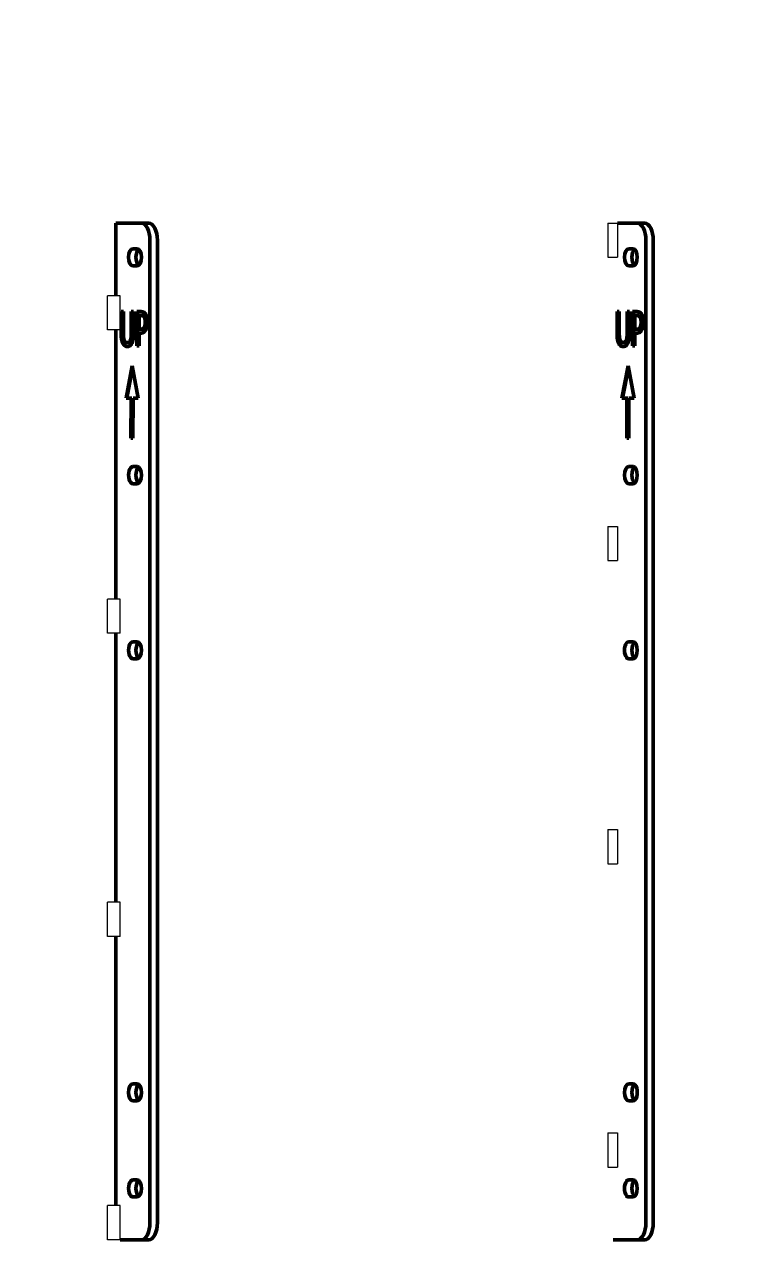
# Model space of a CAD drawing. Header units: inches. Extents: x 19 to 503, y 7 to 322.
# Drawn here: x 104.86 to 126.31, y 82.49 to 118.06 of the extents above; entities that cross this region are included whole.
import ezdxf

# ---------------------------------------------------------------- set-up
doc = ezdxf.new("R2010")
doc.units = ezdxf.units.IN
doc.header["$LTSCALE"] = 15
doc.header["$MEASUREMENT"] = 0
doc.layers.add('Dimension (ANSI)', color=7, linetype='Continuous', lineweight=25)
doc.layers.add('Visible (ANSI)', color=7, linetype='Continuous', lineweight=50)
doc.styles.add('MEMCOR Medium', font='arial.ttf')
doc.dimstyles.new('Default (ANSI)', dxfattribs={"dimscale": 15, "dimtxt": 0.1500000059604645, "dimasz": 0.09842519462108612, "dimexe": 0.125, "dimexo": 0.0625, "dimgap": 0.03149606299212598, "dimtad": 0, "dimtih": 1, "dimtoh": 1, "dimdec": 4, "dimrnd": 1e-08, "dimzin": 3, "dimdsep": 46, "dimlunit": 5, "dimtxsty": 'MEMCOR Medium', "dimcen": 0.09, "dimdle": 0.3937007874015748, "dimclrd": 256, "dimclre": 256, "dimclrt": 256, "dimadec": 0, "dimazin": 1, "dimtfac": 0.800000011920929, "dimtofl": 0, "dimtmove": 0, "dimatfit": 3, "dimfxl": 1, "dimfrac": 1, "dimtolj": 1, "dimtzin": 4, "dimlwd": -1, "dimlwe": -1, "dimarcsym": 0})

# ---------------------------------------------------------------- blocks, each defined once
blk = doc.blocks.new('*D19')
at = {"layer": 'Defpoints', "color": 0, "transparency": 16777216}
for p in [(76.50376917354198, 130.1237003961341), (130.5735439882424, 130.1237003961341), (130.5735439882424, 121.8160703485329)]:
    blk.add_point(p, dxfattribs=at)
at = {"layer": 'Dimension (ANSI)', "transparency": 16777216}
for p, q in [((76.50376917354198, 129.1862003961341), (76.50376917354198, 119.9410703485329)), ((130.5735439882424, 129.1862003961341), (130.5735439882424, 119.9410703485329)), ((76.50376917354198, 121.8160703485329), (68.28911254811369, 121.8160703485329)), ((129.0971660689261, 121.8160703485329), (77.98014709285827, 121.8160703485329))]:
    blk.add_line(p, q, dxfattribs=at)
for points in [[(77.98014709285827, 122.0621333350856), (77.98014709285827, 121.5700073619802), (76.50376917354198, 121.8160703485329)], [(129.0971660689261, 122.0621333350856), (129.0971660689261, 121.5700073619802), (130.5735439882424, 121.8160703485329)]]:
    blk.add_solid(points, dxfattribs=at)
at = {"layer": 'Dimension (ANSI)', "transparency": 16777216, "char_height": 2.250000089406967, "attachment_point": 5, "style": 'MEMCOR Medium'}
for s, insert in [('\\A1; 54{\\H0.8x;\\S1#16;} in', (59.29015347945332, 124.1304111044753)), ('\\A1;[1373.4 mm]', (59.29015347945332, 119.9016955043999))]:
    blk.add_mtext(s, dxfattribs=dict(at, insert=insert))

msp = doc.modelspace()

# ---------------------------------------------------------------- linework, layer by layer
at = {"layer": 'Visible (ANSI)'}
for p, q in [((108.2830371419706, 112.243700396134), (107.533037141971, 112.243700396134)), ((107.533037141971, 112.243700396134), (107.533037141971, 110.118700396134)), ((108.4995434929167, 112.243700396134), (108.2830371419706, 112.243700396134)), ((122.7889626553624, 112.2437003961341), (122.2099645902943, 112.2437003961341)), ((123.0054690063086, 112.2437003961341), (122.7889626553624, 112.2437003961341)), ((108.5330371419705, 82.99370039613405), (108.5330371419704, 111.743700396134)), ((108.7495434929166, 111.743700396134), (108.7495434929166, 82.99370039613405)), ((123.0389626553623, 82.99370039613409), (123.0389626553623, 111.7437003961341)), ((123.2554690063084, 111.7437003961341), (123.2554690063085, 82.99370039613409)), ((108.0330371419707, 111.493700396134), (108.1580371419706, 111.493700396134)), ((122.5389626553625, 111.4937003961341), (122.6639626553625, 111.4937003961341)), ((108.1580371419706, 110.993700396134), (108.0330371419707, 110.993700396134)), ((122.6639626553625, 110.9937003961341), (122.5389626553625, 110.9937003961341)), ((107.6895883976512, 109.0292839827047), (107.6895883976512, 109.653271007369)), ((107.6895883976512, 109.653271007369), (107.7560389639142, 109.653271007369)), ((107.7112390327459, 109.0292839827047), (107.7112390327459, 109.653271007369)), ((107.7560389639142, 109.653271007369), (107.7560389639142, 109.0292839827047)), ((107.9849692684175, 109.653271007369), (108.0514198346804, 109.653271007369)), ((107.9849692684175, 109.0260424916675), (107.9849692684175, 109.653271007369)), ((108.0066199035121, 109.0260424916675), (108.0066199035121, 109.653271007369)), ((108.0514198346804, 109.653271007369), (108.0514198346804, 109.0292839827047)), ((108.1466386338986, 108.6532710223875), (108.1466386338986, 109.653271007369)), ((108.1466386338986, 109.653271007369), (108.2722464115907, 109.653271007369)), ((108.1682892689932, 108.6532710223875), (108.1682892689932, 109.653271007369)), ((122.1955139110431, 109.0292839827047), (122.1955139110431, 109.653271007369)), ((122.1955139110431, 109.653271007369), (122.261964477306, 109.653271007369)), ((122.2171645461377, 109.0292839827047), (122.2171645461377, 109.653271007369)), ((122.261964477306, 109.653271007369), (122.261964477306, 109.0292839827047)), ((122.4908947818093, 109.653271007369), (122.5573453480723, 109.653271007369)), ((122.4908947818093, 109.0260424916675), (122.4908947818093, 109.653271007369)), ((122.5125454169039, 109.0260424916675), (122.5125454169039, 109.653271007369)), ((122.5573453480723, 109.653271007369), (122.5573453480723, 109.0292839827047)), ((122.6525641472904, 108.6532710223875), (122.6525641472904, 109.653271007369)), ((122.6525641472904, 109.653271007369), (122.7781719249826, 109.6532710073691)), ((122.6742147823851, 108.6532710223875), (122.6742147823851, 109.653271007369)), ((108.2681945477942, 109.5381980755478), (108.2130892001615, 109.5381980755478)), ((108.2130892001615, 109.5381980755478), (108.2130892001615, 109.1394946779701)), ((108.2681945477942, 109.5381980755478), (108.2898451828888, 109.5381980755478)), ((108.365034092531, 109.1994622621586), (108.3866847276256, 109.1994622621586)), ((122.774120061186, 109.5381980755478), (122.7190147135534, 109.5381980755478)), ((122.7190147135534, 109.5381980755478), (122.7190147135534, 109.1394946779701)), ((122.774120061186, 109.5381980755478), (122.7957706962806, 109.5381980755478)), ((122.8709596059228, 109.1994622621586), (122.8926102410175, 109.1994622621586)), ((107.533037141971, 109.118700396134), (107.533037141971, 101.243700396134)), ((108.2130892001615, 109.1394946779701), (108.2584700746825, 109.1394946779701)), ((108.2130892001615, 109.0260424916675), (108.2130892001615, 108.6532710223875)), ((108.2694101069331, 109.0260424916675), (108.2130892001615, 109.0260424916675)), ((108.2584700746825, 109.1394946779701), (108.2801207097772, 109.1394946779701)), ((122.7190147135534, 109.1394946779701), (122.7643955880744, 109.1394946779701)), ((122.7190147135534, 109.0260424916675), (122.7190147135534, 108.6532710223875)), ((122.775335620325, 109.0260424916675), (122.7190147135534, 109.0260424916675)), ((122.7643955880744, 109.1394946779701), (122.786046223169, 109.1394946779701)), ((107.870301522976, 108.7456535169482), (107.8919521580706, 108.7456535169482)), ((108.2130892001615, 108.6532710223875), (108.1466386338986, 108.6532710223875)), ((122.3762270363679, 108.7456535169482), (122.3978776714625, 108.7456535169482)), ((122.7190147135534, 108.6532710223875), (122.6525641472904, 108.6532710223875)), ((107.8326268931363, 107.1241877531645), (108.0149304435617, 108.0673479905682)), ((107.8542775282309, 107.1241877531645), (108.0254201166997, 108.0096059690658)), ((108.0149304435617, 108.0673479905682), (108.1875290646046, 107.1172522958383)), ((122.3385524065282, 107.1241877531646), (122.5208559569535, 108.0673479905683)), ((122.3602030416228, 107.1241877531646), (122.5313456300916, 108.0096059690659)), ((122.5208559569535, 108.0673479905683), (122.6934545779965, 107.1172522958383)), ((107.9807349498833, 107.1220888954523), (107.8326268931363, 107.1241877531645)), ((107.8326268931363, 107.1241877531645), (107.8542775282309, 107.1241877531645)), ((108.0023855849779, 107.1220888954523), (107.8542775282309, 107.1241877531645)), ((107.9735179124539, 105.9461686269202), (107.9807349498833, 107.1220888954523)), ((107.9807349498833, 107.1220888954523), (108.0023855849779, 107.1220888954523)), ((107.995170157077, 105.9464308781753), (108.0023855849779, 107.1220888954523)), ((108.0373815225628, 107.1207640183303), (108.0312001901558, 105.9468672727182)), ((108.0373815225628, 107.1207640183303), (108.0590321576574, 107.1207640183303)), ((108.1875290646046, 107.1172522958383), (108.0373815225628, 107.1207640183303)), ((108.1874366816688, 107.1177608319384), (108.0590321576574, 107.1207640183303)), ((122.4866604632752, 107.1220888954524), (122.3385524065282, 107.1241877531646)), ((122.3385524065282, 107.1241877531646), (122.3602030416228, 107.1241877531646)), ((122.5083110983698, 107.1220888954524), (122.3602030416228, 107.1241877531646)), ((122.4794434258458, 105.9461686269203), (122.4866604632751, 107.1220888954524)), ((122.4866604632752, 107.1220888954524), (122.5083110983698, 107.1220888954524)), ((122.5010956704688, 105.9464308781753), (122.5083110983698, 107.1220888954524)), ((122.5433070359546, 107.1207640183304), (122.5371257035476, 105.9468672727182)), ((122.5433070359546, 107.1207640183304), (122.5649576710492, 107.1207640183304)), ((122.6934545779965, 107.1172522958383), (122.5433070359546, 107.1207640183304)), ((122.6933621950606, 107.1177608319384), (122.5649576710492, 107.1207640183304)), ((108.0312001901558, 105.9468672727182), (107.973517912454, 105.9461686269202)), ((122.5371257035476, 105.9468672727182), (122.4794434258458, 105.9461686269203)), ((108.0330371419707, 105.1187003961341), (108.1580371419707, 105.1187003961341)), ((122.5389626553626, 105.1187003961341), (122.6639626553625, 105.1187003961341)), ((108.1580371419707, 104.618700396134), (108.0330371419707, 104.618700396134)), ((122.6639626553625, 104.6187003961341), (122.5389626553626, 104.6187003961341)), ((107.533037141971, 100.243700396134), (107.533037141971, 92.36870039613405)), ((108.0330371419707, 99.99370039613406), (108.1580371419707, 99.99370039613406)), ((122.5389626553626, 99.99370039613409), (122.6639626553625, 99.99370039613409)), ((108.1580371419707, 99.49370039613405), (108.0330371419707, 99.49370039613405)), ((122.6639626553625, 99.49370039613409), (122.5389626553626, 99.49370039613409)), ((107.533037141971, 91.36870039613405), (107.533037141971, 83.49370039613405)), ((108.0330371419707, 87.05620039613405), (108.1580371419707, 87.05620039613405)), ((122.5389626553626, 87.05620039613409), (122.6639626553625, 87.05620039613409)), ((108.1580371419707, 86.55620039613405), (108.0330371419707, 86.55620039613405)), ((122.6639626553625, 86.55620039613409), (122.5389626553626, 86.55620039613409)), ((108.0330371419707, 84.24370039613405), (108.1580371419707, 84.24370039613405)), ((122.5389626553626, 84.24370039613409), (122.6639626553625, 84.24370039613409)), ((108.1580371419707, 83.74370039613405), (108.0330371419707, 83.74370039613405)), ((122.6639626553625, 83.74370039613409), (122.5389626553626, 83.74370039613409)), ((107.658037141971, 82.49370039613405), (108.2830371419706, 82.49370039613405)), ((108.2830371419706, 82.49370039613405), (108.4995434929168, 82.49370039613405)), ((122.0849645902944, 82.49370039613409), (122.7889626553625, 82.49370039613409)), ((122.7889626553625, 82.49370039613409), (123.0054690063086, 82.49370039613409))]:
    msp.add_line(p, q, dxfattribs=at)
at = {"layer": 'Visible (ANSI)', "linetype": 'Continuous', "lineweight": 18}
for p, q in [((121.9229158187335, 112.2437003961341), (122.2099645902943, 112.2437003961341)), ((121.9229158187335, 112.2437003961341), (121.9229158187335, 111.2437003961341)), ((122.2099645902943, 112.2437003961341), (122.2099645902943, 111.2437003961341)), ((121.9229158187335, 111.2437003961341), (122.2099645902943, 111.2437003961341)), ((107.658037141971, 110.1187003961341), (107.2862430033772, 110.1187003961341)), ((107.2862430033772, 109.1187003961341), (107.2862430033772, 110.1187003961341)), ((107.658037141971, 109.1187003961341), (107.658037141971, 110.1187003961341)), ((107.658037141971, 109.1187003961341), (107.2862430033772, 109.1187003961341)), ((121.9229158187335, 103.3687003961341), (122.2099645902943, 103.3687003961341)), ((121.9229158187335, 103.3687003961341), (121.9229158187335, 102.3687003961341)), ((122.2099645902943, 103.3687003961341), (122.2099645902943, 102.3687003961341)), ((121.9229158187335, 102.3687003961341), (122.2099645902943, 102.3687003961341)), ((107.658037141971, 101.243700396134), (107.2862430033772, 101.243700396134)), ((107.2862430033772, 100.243700396134), (107.2862430033772, 101.243700396134)), ((107.658037141971, 100.243700396134), (107.658037141971, 101.243700396134)), ((107.658037141971, 100.243700396134), (107.2862430033772, 100.243700396134)), ((121.9229158187335, 94.49370039613407), (122.2099645902943, 94.49370039613407)), ((121.9229158187335, 94.49370039613407), (121.9229158187335, 93.49370039613407)), ((122.2099645902943, 94.49370039613407), (122.2099645902943, 93.49370039613407)), ((121.9229158187335, 93.49370039613407), (122.2099645902943, 93.49370039613407)), ((107.658037141971, 92.36870039613405), (107.2862430033772, 92.36870039613405)), ((107.2862430033772, 91.36870039613406), (107.2862430033772, 92.36870039613405)), ((107.658037141971, 91.36870039613406), (107.658037141971, 92.36870039613405)), ((107.658037141971, 91.36870039613406), (107.2862430033772, 91.36870039613406)), ((121.9229158187335, 85.61870039613407), (122.2099645902943, 85.61870039613407)), ((121.9229158187335, 85.61870039613407), (121.9229158187335, 84.61870039613407)), ((122.2099645902943, 85.61870039613407), (122.2099645902943, 84.61870039613407)), ((121.9229158187335, 84.61870039613407), (122.2099645902943, 84.61870039613407)), ((107.658037141971, 83.49370039613405), (107.2862430033772, 83.49370039613405)), ((107.2862430033772, 82.49370039613405), (107.2862430033772, 83.49370039613405)), ((107.658037141971, 82.49370039613405), (107.658037141971, 83.49370039613405)), ((107.658037141971, 82.49370039613405), (107.2862430033772, 82.49370039613405))]:
    msp.add_line(p, q, dxfattribs=at)
at = {"layer": 'Visible (ANSI)'}
for centre, major_axis, ratio, start_param, end_param in [((108.2830371419706, 111.743700396134), (6.272473870723006e-16, 0.5000000000000012), 0.4999999999997287, 4.712388980384732, 6.283185307179608), ((108.4995434929167, 111.743700396134), (-7.714587856830454e-16, 0.5000000000000028), 0.4999999999997286, 4.712388980384689, 6.283185307179586), ((122.7889626553624, 111.7437003961341), (6.384536953507494e-16, 0.5000000000000012), 0.4999999999997286, 4.712388980384732, 6.283185307179608), ((123.0054690063086, 111.7437003961341), (-7.602524774045964e-16, 0.5000000000000028), 0.4999999999997285, 4.712388980384689, 6.283185307179586), ((108.0330371419707, 111.2437003961341), (1.463214595781085e-15, -0.2499999999999992), 0.4999999999997287, 3.141592653589759, 6.283185307179552), ((108.2495434929169, 111.2437003961341), (-4.968548538476877e-16, 0.2500000000000011), 0.4999999999997287, 0.3747344327088299, 2.766858220881144), ((108.1580371419706, 111.2437003961341), (-1.434759022408027e-15, 0.2499999999999992), 0.4999999999997287, 3.14159265358976, 6.283185307179552), ((122.5389626553625, 111.2437003961341), (1.457611441641861e-15, -0.2499999999999992), 0.4999999999997286, 3.141592653589759, 6.283185307179552), ((122.7554690063087, 111.2437003961341), (-5.070992838239287e-16, 0.2500000000000004), 0.4999999999997286, 0.3747344327088292, 2.766858220880987), ((122.6639626553625, 111.2437003961341), (-1.429155868268802e-15, 0.2499999999999992), 0.4999999999997286, 3.14159265358976, 6.283185307179552), ((108.0330371419707, 104.868700396134), (2.596373626582759e-16, -0.2500000000000006), 0.4999999999997287, 3.141592653589797, 6.283185307179591), ((108.2495434929169, 104.868700396134), (-5.070992838239288e-16, 0.2499999999999996), 0.4999999999997287, 0.3747344327088298, 2.766858220881144), ((108.1580371419707, 104.868700396134), (-2.764554730950103e-16, 0.2500000000000006), 0.4999999999997287, 3.141592653589797, 6.28318530717959), ((122.5389626553626, 104.8687003961341), (2.540342085190513e-16, -0.2500000000000006), 0.4999999999997286, 3.141592653589797, 6.28318530717959), ((122.7554690063087, 104.8687003961341), (-4.917326388595674e-16, 0.2499999999999996), 0.4999999999997286, 0.3747344327088298, 2.766858220881144), ((122.6639626553625, 104.8687003961341), (-2.708523189557857e-16, 0.2500000000000006), 0.4999999999997286, 3.141592653589797, 6.28318530717959), ((108.0330371419707, 99.74370039613405), (2.012652799042137e-16, -0.2500000000000003), 0.4999999999997287, 3.141592653589798, 6.283185307179592), ((108.2495434929169, 99.74370039613405), (-5.173437138001697e-16, 0.2499999999999998), 0.4999999999997286, 0.3747344327088293, 2.766858220881144), ((108.1580371419707, 99.74370039613405), (-1.67181553348498e-16, 0.2499999999999999), 0.4999999999997286, 3.1415926535898, 6.283185307179593), ((122.5389626553626, 99.74370039613409), (1.956621257649892e-16, -0.2500000000000003), 0.4999999999997286, 3.141592653589798, 6.283185307179592), ((122.7554690063087, 99.74370039613409), (-5.070992838239288e-16, 0.25), 0.4999999999997287, 0.3747344327088294, 2.766858220881144), ((122.6639626553625, 99.74370039613409), (-1.615783992092735e-16, 0.2499999999999999), 0.4999999999997286, 3.1415926535898, 6.283185307179593), ((108.0330371419707, 86.80620039613405), (7.679442211297909e-16, -0.2499999999999992), 0.4999999999997287, 3.141592653589781, 6.283185307179574), ((108.2495434929169, 86.80620039613405), (-5.378325737526518e-16, 0.2499999999999991), 0.4999999999997287, 0.3747344327088291, 2.766858220881128), ((108.1580371419707, 86.80620039613405), (-7.572607199796574e-16, 0.2499999999999992), 0.4999999999997287, 3.141592653589782, 6.283185307179575), ((122.5389626553626, 86.80620039613409), (7.623410669905664e-16, -0.2499999999999992), 0.4999999999997286, 3.141592653589781, 6.283185307179574), ((122.7554690063087, 86.80620039613409), (-5.019770688358082e-16, 0.2500000000000005), 0.4999999999997286, 0.3747344327088296, 2.766858220880972), ((122.6639626553625, 86.80620039613409), (-7.516575658404329e-16, 0.2499999999999992), 0.4999999999997286, 3.141592653589781, 6.283185307179575), ((108.0330371419707, 83.99370039613405), (1.419450937418695e-15, -0.2499999999999992), 0.4999999999997287, 3.14159265358976, 6.283185307179553), ((108.2495434929169, 83.99370039613405), (-5.070992838239286e-16, 0.2499999999999992), 0.4999999999997287, 0.3747344327088297, 2.766858220881129), ((108.1580371419707, 83.99370039613405), (-1.391049454509423e-15, 0.2499999999999992), 0.4999999999997287, 3.141592653589761, 6.283185307179554), ((122.5389626553626, 83.99370039613409), (1.41384778327947e-15, -0.2499999999999992), 0.4999999999997286, 3.14159265358976, 6.283185307179553), ((122.7554690063087, 83.99370039613409), (-4.968548538476878e-16, 0.2500000000000005), 0.4999999999997286, 0.3747344327088295, 2.766858220880972), ((122.6639626553625, 83.99370039613409), (-1.385446300370198e-15, 0.2499999999999992), 0.4999999999997286, 3.141592653589761, 6.283185307179554), ((108.2830371419706, 82.99370039613405), (2.170164958438388e-15, -0.5000000000000019), 0.4999999999997287, 0, 1.570796326794895), ((108.4995434929168, 82.99370039613405), (1.689359711553737e-15, -0.5000000000000012), 0.4999999999997287, 0, 1.570796326794873), ((122.7889626553625, 82.99370039613409), (2.158958650159938e-15, -0.5000000000000019), 0.4999999999997286, 0, 1.570796326794895), ((123.0054690063086, 82.99370039613409), (1.678153403275288e-15, -0.5000000000000012), 0.4999999999997286, 0, 1.570796326794873)]:
    msp.add_ellipse(centre, major_axis=major_axis, ratio=ratio, start_param=start_param, end_param=end_param, dxfattribs=at)
for points in [[(108.2722464115907, 109.653271007369), (108.3168169133524, 109.653271007369), (108.3792156158188, 109.624097588034), (108.4031216122183, 109.5908723049026)], [(108.4031216122183, 109.5908723049026), (108.4310794724143, 109.5527847852153), (108.4626840100271, 109.4352807351161), (108.4626840100271, 109.3518123409078)], [(122.7781719249826, 109.653271007369), (122.8227424267443, 109.653271007369), (122.8851411292107, 109.6240975880341), (122.9090471256101, 109.5908723049026)], [(122.9090471256101, 109.5908723049026), (122.9370049858061, 109.5527847852153), (122.968609523419, 109.4352807351162), (122.968609523419, 109.3518123409078)], [(108.2584700746825, 109.1394946779701), (108.2989887126477, 109.1394946779701), (108.3488266373449, 109.1654266062678), (108.365034092531, 109.1994622621586)], [(108.3573355513176, 109.5001105558605), (108.3415332825112, 109.5211802476024), (108.2993938990274, 109.5381980755478), (108.2681945477942, 109.5381980755478)], [(108.3933971391066, 109.3477604771113), (108.3933971391066, 109.3996243337068), (108.3755689384019, 109.4757993730813), (108.3573355513176, 109.5001105558605)], [(108.365034092531, 109.1994622621586), (108.3800259885781, 109.2294460542529), (108.3933971391066, 109.2999484843123), (108.3933971391066, 109.3477604771113)], [(108.4626840100271, 109.3518123409078), (108.4626840100271, 109.2869825201635), (108.439588386387, 109.1702888428236), (108.4189238810247, 109.1297702048584)], [(122.7643955880744, 109.1394946779701), (122.8049142260396, 109.1394946779701), (122.8547521507368, 109.1654266062679), (122.8709596059228, 109.1994622621586)], [(122.8632610647094, 109.5001105558605), (122.847458795903, 109.5211802476024), (122.8053194124192, 109.5381980755478), (122.774120061186, 109.5381980755478)], [(122.8993226524985, 109.3477604771113), (122.8993226524985, 109.3996243337068), (122.8814944517938, 109.4757993730814), (122.8632610647094, 109.5001105558605)], [(122.8709596059228, 109.1994622621586), (122.88595150197, 109.2294460542529), (122.8993226524985, 109.2999484843124), (122.8993226524985, 109.3477604771113)], [(122.968609523419, 109.3518123409078), (122.968609523419, 109.2869825201635), (122.9455138997788, 109.1702888428237), (122.9248493944166, 109.1297702048585)], [(107.7374003904502, 108.7245838252063), (107.7110632757728, 108.7764476818017), (107.6895883976512, 108.9223147784765), (107.6895883976512, 109.0292839827047)], [(107.7560389639142, 109.0292839827047), (107.7560389639142, 108.9595919254045), (107.7649530642665, 108.8655886853252), (107.7775138420357, 108.8275011656379)], [(107.9634943902959, 108.8275011656379), (107.9760551680651, 108.8655886853252), (107.9849692684175, 108.9587815526452), (107.9849692684175, 109.0260424916675)], [(108.0514198346804, 109.0292839827047), (108.0514198346804, 108.9247458967544), (108.0303501429385, 108.7756373090425), (108.0036078418815, 108.7245838252063)], [(108.4189238810247, 109.1297702048584), (108.392991952727, 109.0787167210223), (108.3228947090472, 109.0260424916675), (108.2694101069331, 109.0260424916675)], [(122.243325903842, 108.7245838252063), (122.2169887891646, 108.7764476818018), (122.1955139110431, 108.9223147784766), (122.1955139110431, 109.0292839827047)], [(122.261964477306, 109.0292839827047), (122.261964477306, 108.9595919254046), (122.2708785776583, 108.8655886853252), (122.2834393554275, 108.827501165638)], [(122.4694199036878, 108.827501165638), (122.481980681457, 108.8655886853252), (122.4908947818093, 108.9587815526452), (122.4908947818093, 109.0260424916675)], [(122.5573453480723, 109.0292839827047), (122.5573453480723, 108.9247458967545), (122.5362756563303, 108.7756373090425), (122.5095333552733, 108.7245838252063)], [(122.9248493944166, 109.1297702048585), (122.8989174661188, 109.0787167210223), (122.828820222439, 109.0260424916675), (122.775335620325, 109.0260424916675)], [(107.870301522976, 108.6322013306456), (107.8261362075939, 108.6322013306456), (107.7604960140903, 108.6783925779259), (107.7374003904502, 108.7245838252063)], [(107.7775138420357, 108.8275011656379), (107.7908849925642, 108.7869825276727), (107.8370762398445, 108.7456535169482), (107.870301522976, 108.7456535169482)], [(107.870301522976, 108.7456535169482), (107.9015008742092, 108.7456535169482), (107.9501232397674, 108.7869825276727), (107.9634943902959, 108.8275011656379)], [(108.0036078418815, 108.7245838252063), (107.979701845482, 108.6775822051666), (107.9164927702563, 108.6322013306456), (107.870301522976, 108.6322013306456)], [(122.3762270363679, 108.6322013306456), (122.3320617209858, 108.6322013306456), (122.2664215274822, 108.678392577926), (122.243325903842, 108.7245838252063)], [(122.2834393554275, 108.827501165638), (122.2968105059561, 108.7869825276727), (122.3430017532364, 108.7456535169482), (122.3762270363679, 108.7456535169482)], [(122.3762270363679, 108.7456535169482), (122.407426387601, 108.7456535169482), (122.4560487531593, 108.7869825276727), (122.4694199036878, 108.827501165638)], [(122.5095333552733, 108.7245838252063), (122.4856273588739, 108.6775822051667), (122.4224182836482, 108.6322013306456), (122.3762270363679, 108.6322013306456)]]:
    msp.add_open_spline(points, degree=2, dxfattribs=at)
for points, knots in [([(108.2801207097772, 109.1394946779701), (108.2953949570128, 109.1394946779701), (108.3118321146294, 109.1408765761206), (108.3441807001464, 109.1500898894944), (108.3542299024845, 109.1571817374352), (108.3706479319896, 109.1719262186565), (108.3792927221424, 109.1839390506439), (108.3866847276256, 109.1994622621586)], [-0.3720280769001585, -0.3720280769001585, -0.3720280769001585, -0.3720280769001585, -0.2742790032928341, -0.2742790032928341, -0.1633485371679347, -0.1633485371679347, 0, 0, 0, 0]), ([(108.3789861864122, 109.5001105558605), (108.3647043742283, 109.5191529721057), (108.3502844506238, 109.5263896477298), (108.3256060378326, 109.5363559298185), (108.306607724037, 109.5381980755478), (108.2898451828888, 109.5381980755478)], [-0.3818938295760734, -0.3818938295760734, -0.3818938295760734, -0.3818938295760734, -0.2554611270989197, -0.2554611270989197, 0, 0, 0, 0]), ([(108.4150477742013, 109.3477604771113), (108.4150477742013, 109.3680427643216), (108.4140253219784, 109.38850576954), (108.4084582616783, 109.4308590702386), (108.4041249520725, 109.4468148559913), (108.3948872251616, 109.4745471942881), (108.3875765338232, 109.4886567593126), (108.3789861864122, 109.5001105558605)], [-0.3372795691193959, -0.3372795691193959, -0.3372795691193959, -0.3372795691193959, -0.2539165574754846, -0.2539165574754846, -0.157342525365897, -0.157342525365897, 0, 0, 0, 0]), ([(108.3866847276256, 109.1994622621586), (108.3914815078613, 109.2090558226299), (108.3958450706498, 109.2194628983012), (108.4036224372894, 109.2428676838893), (108.4063779406502, 109.2542348164979), (108.4133302095877, 109.2908922345318), (108.4150477742013, 109.3197775356145), (108.4150477742013, 109.3477604771113)], [-0.3778990737857397, -0.3778990737857397, -0.3778990737857397, -0.3778990737857397, -0.2983955769262049, -0.2983955769262049, -0.2132300142054256, -0.2132300142054256, 0, 0, 0, 0]), ([(122.786046223169, 109.1394946779701), (122.8013204704046, 109.1394946779701), (122.8177576280213, 109.1408765761207), (122.8501062135383, 109.1500898894944), (122.8601554158763, 109.1571817374353), (122.8765734453815, 109.1719262186566), (122.8852182355343, 109.1839390506439), (122.8926102410175, 109.1994622621586)], [-0.3720280769001585, -0.3720280769001585, -0.3720280769001585, -0.3720280769001585, -0.2742790032928341, -0.2742790032928341, -0.1633485371679347, -0.1633485371679347, 0, 0, 0, 0]), ([(122.8849116998041, 109.5001105558605), (122.8706298876202, 109.5191529721058), (122.8562099640156, 109.5263896477298), (122.8315315512244, 109.5363559298186), (122.8125332374289, 109.5381980755478), (122.7957706962807, 109.5381980755478)], [-0.3818938295760734, -0.3818938295760734, -0.3818938295760734, -0.3818938295760734, -0.2554611270989197, -0.2554611270989197, 0, 0, 0, 0]), ([(122.9209732875931, 109.3477604771113), (122.9209732875931, 109.3680427643216), (122.9199508353703, 109.38850576954), (122.9143837750702, 109.4308590702386), (122.9100504654643, 109.4468148559914), (122.9008127385535, 109.4745471942881), (122.893502047215, 109.4886567593126), (122.8849116998041, 109.5001105558605)], [-0.3372795691193959, -0.3372795691193959, -0.3372795691193959, -0.3372795691193959, -0.2539165574754846, -0.2539165574754846, -0.157342525365897, -0.157342525365897, 0, 0, 0, 0]), ([(122.8926102410175, 109.1994622621586), (122.8974070212531, 109.20905582263), (122.9017705840417, 109.2194628983012), (122.9095479506812, 109.2428676838894), (122.9123034540421, 109.254234816498), (122.9192557229796, 109.2908922345318), (122.9209732875931, 109.3197775356145), (122.9209732875931, 109.3477604771113)], [-0.3778990737857397, -0.3778990737857397, -0.3778990737857397, -0.3778990737857397, -0.2983955769262049, -0.2983955769262049, -0.2132300142054256, -0.2132300142054256, 0, 0, 0, 0]), ([(107.7590510255448, 108.7245838252063), (107.7503524697542, 108.7417132889169), (107.742849309655, 108.7607257298291), (107.7302922224818, 108.8029943948494), (107.7254720939121, 108.8256373818758), (107.7174517578275, 108.8801151364125), (107.7112390327459, 108.9342799875587), (107.7112390327459, 109.0292839827047)], [-1.834872944372431, -1.834872944372431, -1.834872944372431, -1.834872944372431, -1.283211597811784, -1.283211597811784, -0.7239304430125123, -0.7239304430125123, 0, 0, 0, 0]), ([(107.9851450253906, 108.8275011656379), (107.9936814051979, 108.8533856721506), (107.9992497285672, 108.8817297236761), (108.0036699420499, 108.9279410464496), (108.0066199035121, 108.9622650534751), (108.0066199035121, 109.0260424916675)], [-1.425366243235732, -1.425366243235732, -1.425366243235732, -1.425366243235732, -0.4859840790256224, -0.4859840790256224, 0, 0, 0, 0]), ([(122.2649765389366, 108.7245838252063), (122.2562779831461, 108.7417132889169), (122.2487748230468, 108.7607257298291), (122.2362177358736, 108.8029943948494), (122.2313976073039, 108.8256373818759), (122.2233772712193, 108.8801151364126), (122.2171645461377, 108.9342799875587), (122.2171645461377, 109.0292839827047)], [-1.834872944372431, -1.834872944372431, -1.834872944372431, -1.834872944372431, -1.283211597811784, -1.283211597811784, -0.7239304430125123, -0.7239304430125123, 0, 0, 0, 0]), ([(122.4910705387824, 108.827501165638), (122.4996069185898, 108.8533856721506), (122.5051752419591, 108.8817297236762), (122.5095954554418, 108.9279410464497), (122.512545416904, 108.9622650534752), (122.512545416904, 109.0260424916675)], [-1.425366243235732, -1.425366243235732, -1.425366243235732, -1.425366243235732, -0.4859840790256224, -0.4859840790256224, 0, 0, 0, 0]), ([(107.8813968110694, 108.6325416827779), (107.8691160317547, 108.6333464143982), (107.8567938082578, 108.6356268222927), (107.8311042733079, 108.6447308248896), (107.8178325758665, 108.6521092571948), (107.7877741724095, 108.677698183326), (107.7723378289173, 108.6980102184613), (107.7590510255448, 108.7245838252063)], [-0.6846163322001338, -0.6846163322001338, -0.6846163322001338, -0.6846163322001338, -0.4978653254867642, -0.4978653254867642, -0.2863653535568763, -0.2863653535568763, 0, 0, 0, 0]), ([(107.8919521580706, 108.7456535169482), (107.90521705857, 108.7456535169482), (107.9185093555161, 108.7484550976963), (107.9392569382182, 108.7594978423416), (107.951429845942, 108.7673777323878), (107.9719968469215, 108.7951926330678), (107.9793239689253, 108.8098616005915), (107.9851450253906, 108.8275011656379)], [-0.7299087877856778, -0.7299087877856778, -0.7299087877856778, -0.7299087877856778, -0.3783755563365679, -0.3783755563365679, -0.161049569530945, -0.161049569530945, 0, 0, 0, 0]), ([(122.3873223244612, 108.6325416827779), (122.3750415451465, 108.6333464143982), (122.3627193216496, 108.6356268222927), (122.3370297866997, 108.6447308248896), (122.3237580892584, 108.6521092571949), (122.2936996858013, 108.6776981833261), (122.2782633423091, 108.6980102184613), (122.2649765389366, 108.7245838252063)], [-0.6846163322001338, -0.6846163322001338, -0.6846163322001338, -0.6846163322001338, -0.4978653254867642, -0.4978653254867642, -0.2863653535568763, -0.2863653535568763, 0, 0, 0, 0]), ([(122.3978776714625, 108.7456535169482), (122.4111425719618, 108.7456535169482), (122.424434868908, 108.7484550976963), (122.4451824516101, 108.7594978423417), (122.4573553593339, 108.7673777323878), (122.4779223603133, 108.7951926330678), (122.4852494823171, 108.8098616005916), (122.4910705387824, 108.827501165638)], [-0.7299087877856778, -0.7299087877856778, -0.7299087877856778, -0.7299087877856778, -0.3783755563365679, -0.3783755563365679, -0.161049569530945, -0.161049569530945, 0, 0, 0, 0])]:
    msp.add_open_spline(points, degree=3, knots=knots, dxfattribs=at)

# ---------------------------------------------------------------- dimensions: what is measured, and where the dimension line sits
at = {"layer": 'Dimension (ANSI)'}
dim = msp.add_linear_dim(base=(130.5735439882424, 121.8160703485329), p1=(76.50376917354198, 130.1237003961341), p2=(130.5735439882424, 130.1237003961341), angle=180, text=' <> in\\X[1373.4 mm]', dimstyle='Default (ANSI)', override={"dimgap": 0.03149606299212598, "dimtih": 0, "dimtoh": 0, "dimdec": 4, "dimpost": '', "dimtol": 0, "dimlim": 0, "dimtp": 0, "dimtm": -0, "dimtdec": 2, "dimatfit": 2}, dxfattribs=at)
dim.commit()
dim.dimension.update_dxf_attribs({"geometry": '*D19', "text_midpoint": (59.29015347945332, 121.8160703485329), "dimtype": 160})

doc.saveas('drawing.dxf')
